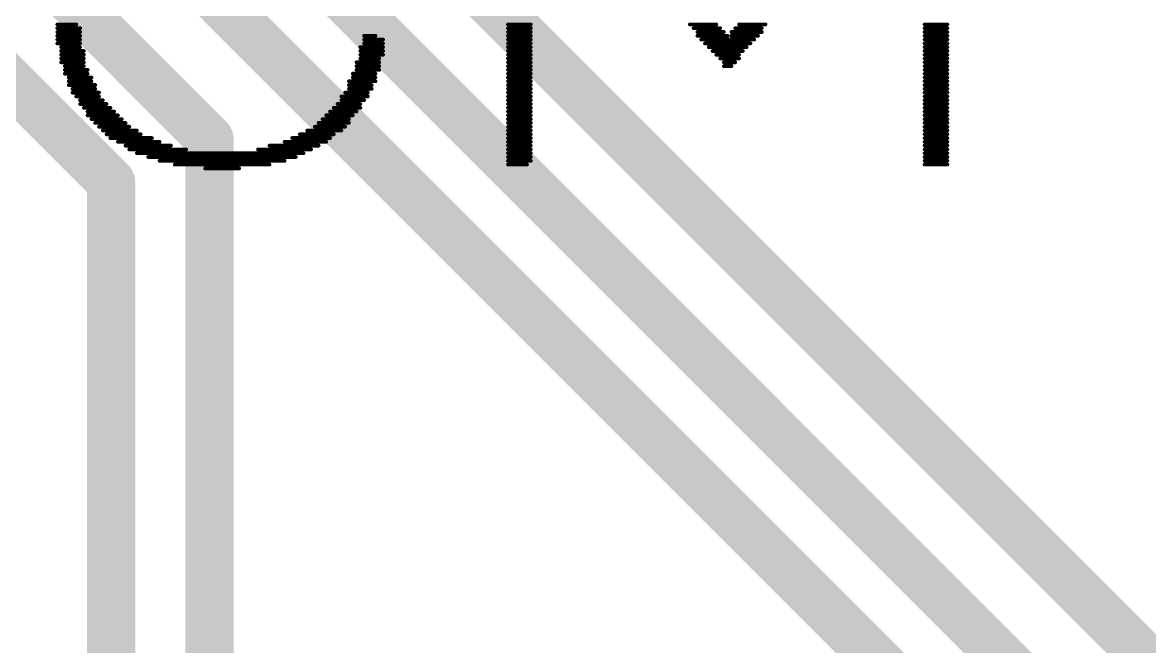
# Model space of a CAD drawing. Header units: millimetres. Extents: x 0 to 13.5, y -0.9 to 3.4.
# Drawn here: x 3.8127 to 4.0463, y 2.4355 to 2.5648 of the extents above; entities that cross this region are included whole.
import ezdxf

# ---------------------------------------------------------------- set-up
doc = ezdxf.new("R2010")
doc.units = ezdxf.units.MM
doc.header["$MEASUREMENT"] = 0
doc.layers.add('BottomLayer', color=5, linetype='Continuous')
doc.layers.add('TopOverlay', color=2, linetype='Continuous')

msp = doc.modelspace()

# ---------------------------------------------------------------- linework, layer by layer
at = {"layer": 'BottomLayer', "const_width": 0.01}
for points in [[(3.7227, 2.6998), (4.0379, 2.3846)], [(3.7818, 2.6968), (4.0813, 2.3973)], [(3.70306, 2.68904), (3.8514, 2.5407)], [(3.7617, 2.6873), (4.0629, 2.3861)], [(3.68414, 2.67866), (3.831, 2.5318)], [(3.8514, 2.25495), (3.8514, 2.5407)], [(3.831, 2.23434), (3.831, 2.5318)]]:
    msp.add_lwpolyline(points, dxfattribs=at)
at = {"layer": 'BottomLayer', "const_width": 0.005}
for points in [[(3.8489, 2.5407, 1), (3.8539, 2.5407, 1)], [(3.8489, 2.5407, 1), (3.8539, 2.5407, 1)], [(3.8285, 2.5318, 1), (3.8335, 2.5318, 1)], [(3.8285, 2.5318, 1), (3.8335, 2.5318, 1)]]:
    msp.add_lwpolyline(points, format="xyb", close=True, dxfattribs=at)
at = {"layer": 'TopOverlay', "const_width": 0.000785}
for points in [[(3.81987, 2.56445), (3.82379, 2.56445)], [(3.81987, 2.56366), (3.82458, 2.56366)], [(3.81987, 2.56288), (3.82458, 2.56288)], [(3.91329, 2.56445), (3.918, 2.56445)], [(3.91329, 2.56366), (3.918, 2.56366)], [(3.91329, 2.56288), (3.918, 2.56288)], [(3.95097, 2.56445), (3.95647, 2.56445)], [(3.95176, 2.56366), (3.95725, 2.56366)], [(3.95254, 2.56288), (3.95804, 2.56288)], [(3.95961, 2.56288), (3.96589, 2.56288)], [(3.96039, 2.56366), (3.96589, 2.56366)], [(3.96118, 2.56445), (3.96667, 2.56445)], [(3.99964, 2.56445), (4.00436, 2.56445)], [(3.99964, 2.56366), (4.00436, 2.56366)], [(3.99964, 2.56288), (4.00436, 2.56288)], [(3.81987, 2.56209), (3.82458, 2.56209)], [(3.81987, 2.56131), (3.82458, 2.56131)], [(3.81987, 2.56052), (3.82458, 2.56052)], [(3.88346, 2.56209), (3.88581, 2.56209)], [(3.88346, 2.56131), (3.88738, 2.56131)], [(3.88346, 2.56052), (3.88738, 2.56052)], [(3.91329, 2.56209), (3.918, 2.56209)], [(3.91329, 2.56131), (3.918, 2.56131)], [(3.91329, 2.56052), (3.918, 2.56052)], [(3.95254, 2.56209), (3.95882, 2.56209)], [(3.95333, 2.56131), (3.96432, 2.56131)], [(3.95411, 2.56052), (3.96353, 2.56052)], [(3.95961, 2.56209), (3.9651, 2.56209)], [(3.99964, 2.56209), (4.00436, 2.56209)], [(3.99964, 2.56131), (4.00436, 2.56131)], [(3.99964, 2.56052), (4.00436, 2.56052)], [(3.82065, 2.55974), (3.82458, 2.55974)], [(3.82065, 2.55895), (3.82536, 2.55895)], [(3.82065, 2.55817), (3.82536, 2.55817)], [(3.88267, 2.55974), (3.88738, 2.55974)], [(3.88267, 2.55895), (3.88738, 2.55895)], [(3.88267, 2.55817), (3.88738, 2.55817)], [(3.91329, 2.55974), (3.918, 2.55974)], [(3.91329, 2.55895), (3.918, 2.55895)], [(3.91329, 2.55817), (3.918, 2.55817)], [(3.9549, 2.55974), (3.96275, 2.55974)], [(3.95568, 2.55895), (3.96196, 2.55895)], [(3.95647, 2.55817), (3.96118, 2.55817)], [(3.99964, 2.55974), (4.00436, 2.55974)], [(3.99964, 2.55895), (4.00436, 2.55895)], [(3.99964, 2.55817), (4.00436, 2.55817)], [(3.82065, 2.55738), (3.82536, 2.55738)], [(3.82065, 2.5566), (3.82536, 2.5566)], [(3.82144, 2.55581), (3.82536, 2.55581)], [(3.88189, 2.5566), (3.8866, 2.5566)], [(3.88189, 2.55581), (3.8866, 2.55581)], [(3.88267, 2.55738), (3.8866, 2.55738)], [(3.91329, 2.55738), (3.918, 2.55738)], [(3.91329, 2.5566), (3.918, 2.5566)], [(3.91329, 2.55581), (3.918, 2.55581)], [(3.95725, 2.55738), (3.96118, 2.55738)], [(3.95804, 2.5566), (3.96039, 2.5566)], [(3.95804, 2.55581), (3.95961, 2.55581)], [(3.99964, 2.55738), (4.00436, 2.55738)], [(3.99964, 2.5566), (4.00436, 2.5566)], [(3.99964, 2.55581), (4.00436, 2.55581)], [(3.82144, 2.55503), (3.82615, 2.55503)], [(3.82144, 2.55424), (3.82615, 2.55424)], [(3.82222, 2.55346), (3.82693, 2.55346)], [(3.8811, 2.55424), (3.88581, 2.55424)], [(3.8811, 2.55346), (3.88581, 2.55346)], [(3.88189, 2.55503), (3.8866, 2.55503)], [(3.91329, 2.55503), (3.918, 2.55503)], [(3.91329, 2.55424), (3.918, 2.55424)], [(3.91329, 2.55346), (3.918, 2.55346)], [(3.99964, 2.55503), (4.00436, 2.55503)], [(3.99964, 2.55424), (4.00436, 2.55424)], [(3.99964, 2.55346), (4.00436, 2.55346)], [(3.82222, 2.55267), (3.82693, 2.55267)], [(3.82222, 2.55189), (3.82772, 2.55189)], [(3.82301, 2.5511), (3.82772, 2.5511)], [(3.88032, 2.55267), (3.88581, 2.55267)], [(3.88032, 2.55189), (3.88503, 2.55189)], [(3.88032, 2.5511), (3.88503, 2.5511)], [(3.91329, 2.55267), (3.918, 2.55267)], [(3.91329, 2.55189), (3.918, 2.55189)], [(3.91329, 2.5511), (3.918, 2.5511)], [(3.99964, 2.55267), (4.00436, 2.55267)], [(3.99964, 2.55189), (4.00436, 2.55189)], [(3.99964, 2.5511), (4.00436, 2.5511)], [(3.82301, 2.55032), (3.8285, 2.55032)], [(3.82379, 2.54953), (3.8285, 2.54953)], [(3.82458, 2.54875), (3.82929, 2.54875)], [(3.87875, 2.54953), (3.88424, 2.54953)], [(3.87875, 2.54875), (3.88346, 2.54875)], [(3.87953, 2.55032), (3.88424, 2.55032)], [(3.91329, 2.55032), (3.918, 2.55032)], [(3.91329, 2.54953), (3.918, 2.54953)], [(3.91329, 2.54875), (3.918, 2.54875)], [(3.99964, 2.55032), (4.00436, 2.55032)], [(3.99964, 2.54953), (4.00436, 2.54953)], [(3.99964, 2.54875), (4.00436, 2.54875)], [(3.82458, 2.54796), (3.83007, 2.54796)], [(3.82536, 2.54718), (3.83086, 2.54718)], [(3.82615, 2.54639), (3.83165, 2.54639)], [(3.87639, 2.54639), (3.88189, 2.54639)], [(3.87718, 2.54718), (3.88267, 2.54718)], [(3.87796, 2.54796), (3.88267, 2.54796)], [(3.91329, 2.54796), (3.918, 2.54796)], [(3.91329, 2.54718), (3.918, 2.54718)], [(3.91329, 2.54639), (3.918, 2.54639)], [(3.99964, 2.54796), (4.00436, 2.54796)], [(3.99964, 2.54718), (4.00436, 2.54718)], [(3.99964, 2.54639), (4.00436, 2.54639)], [(3.82615, 2.54561), (3.83243, 2.54561)], [(3.82693, 2.54482), (3.83322, 2.54482)], [(3.82772, 2.54404), (3.834, 2.54404)], [(3.87404, 2.54404), (3.88032, 2.54404)], [(3.87482, 2.54482), (3.88032, 2.54482)], [(3.87561, 2.54561), (3.8811, 2.54561)], [(3.91329, 2.54561), (3.918, 2.54561)], [(3.91329, 2.54482), (3.918, 2.54482)], [(3.91329, 2.54404), (3.918, 2.54404)], [(3.99964, 2.54561), (4.00436, 2.54561)], [(3.99964, 2.54482), (4.00436, 2.54482)], [(3.99964, 2.54404), (4.00436, 2.54404)], [(3.8285, 2.54325), (3.83479, 2.54325)], [(3.82929, 2.54247), (3.83636, 2.54247)], [(3.83007, 2.54168), (3.83714, 2.54168)], [(3.87011, 2.54168), (3.87718, 2.54168)], [(3.87168, 2.54247), (3.87875, 2.54247)], [(3.87325, 2.54325), (3.87953, 2.54325)], [(3.91329, 2.54325), (3.918, 2.54325)], [(3.91329, 2.54247), (3.918, 2.54247)], [(3.91329, 2.54168), (3.918, 2.54168)], [(3.99964, 2.54325), (4.00436, 2.54325)], [(3.99964, 2.54247), (4.00436, 2.54247)], [(3.99964, 2.54168), (4.00436, 2.54168)], [(3.83086, 2.5409), (3.8395, 2.5409)], [(3.83243, 2.54011), (3.84107, 2.54011)], [(3.834, 2.53933), (3.84342, 2.53933)], [(3.86383, 2.53933), (3.87404, 2.53933)], [(3.86697, 2.54011), (3.87561, 2.54011)], [(3.86854, 2.5409), (3.87639, 2.5409)], [(3.91329, 2.5409), (3.918, 2.5409)], [(3.91329, 2.54011), (3.918, 2.54011)], [(3.91329, 2.53933), (3.918, 2.53933)], [(3.99964, 2.5409), (4.00436, 2.5409)], [(3.99964, 2.54011), (4.00436, 2.54011)], [(3.99964, 2.53933), (4.00436, 2.53933)], [(3.83479, 2.53854), (3.84656, 2.53854)], [(3.83636, 2.53776), (3.8709, 2.53776)], [(3.83871, 2.53697), (3.86933, 2.53697)], [(3.86148, 2.53854), (3.87247, 2.53854)], [(3.91329, 2.53854), (3.918, 2.53854)], [(3.91329, 2.53776), (3.918, 2.53776)], [(3.91329, 2.53697), (3.918, 2.53697)], [(3.99964, 2.53854), (4.00436, 2.53854)], [(3.99964, 2.53776), (4.00436, 2.53776)], [(3.99964, 2.53697), (4.00436, 2.53697)], [(3.84107, 2.53619), (3.86697, 2.53619)], [(3.84421, 2.5354), (3.86383, 2.5354)], [(3.85049, 2.53462), (3.85755, 2.53462)], [(3.91329, 2.53619), (3.918, 2.53619)], [(3.91329, 2.5354), (3.91722, 2.5354)], [(3.99964, 2.53619), (4.00436, 2.53619)], [(3.99964, 2.5354), (4.00436, 2.5354)]]:
    msp.add_lwpolyline(points, dxfattribs=at)
at = {"layer": 'TopOverlay', "const_width": 0.000392}
for points in [[(3.81967, 2.56445, 1), (3.82007, 2.56445, 1)], [(3.81967, 2.56366, 1), (3.82007, 2.56366, 1)], [(3.81967, 2.56288, 1), (3.82007, 2.56288, 1)], [(3.8236, 2.56445, 1), (3.82399, 2.56445, 1)], [(3.82438, 2.56366, 1), (3.82478, 2.56366, 1)], [(3.82438, 2.56288, 1), (3.82478, 2.56288, 1)], [(3.91309, 2.56445, 1), (3.91349, 2.56445, 1)], [(3.91309, 2.56366, 1), (3.91349, 2.56366, 1)], [(3.91309, 2.56288, 1), (3.91349, 2.56288, 1)], [(3.9178, 2.56445, 1), (3.9182, 2.56445, 1)], [(3.9178, 2.56366, 1), (3.9182, 2.56366, 1)], [(3.9178, 2.56288, 1), (3.9182, 2.56288, 1)], [(3.95078, 2.56445, 1), (3.95117, 2.56445, 1)], [(3.95156, 2.56366, 1), (3.95195, 2.56366, 1)], [(3.95235, 2.56288, 1), (3.95274, 2.56288, 1)], [(3.95627, 2.56445, 1), (3.95666, 2.56445, 1)], [(3.95706, 2.56366, 1), (3.95745, 2.56366, 1)], [(3.95784, 2.56288, 1), (3.95823, 2.56288, 1)], [(3.95941, 2.56288, 1), (3.9598, 2.56288, 1)], [(3.9602, 2.56366, 1), (3.96059, 2.56366, 1)], [(3.96098, 2.56445, 1), (3.96137, 2.56445, 1)], [(3.96569, 2.56366, 1), (3.96608, 2.56366, 1)], [(3.96569, 2.56288, 1), (3.96608, 2.56288, 1)], [(3.96648, 2.56445, 1), (3.96687, 2.56445, 1)], [(3.99945, 2.56445, 1), (3.99984, 2.56445, 1)], [(3.99945, 2.56366, 1), (3.99984, 2.56366, 1)], [(3.99945, 2.56288, 1), (3.99984, 2.56288, 1)], [(4.00416, 2.56445, 1), (4.00455, 2.56445, 1)], [(4.00416, 2.56366, 1), (4.00455, 2.56366, 1)], [(4.00416, 2.56288, 1), (4.00455, 2.56288, 1)], [(3.81967, 2.56209, 1), (3.82007, 2.56209, 1)], [(3.81967, 2.56131, 1), (3.82007, 2.56131, 1)], [(3.81967, 2.56052, 1), (3.82007, 2.56052, 1)], [(3.82438, 2.56209, 1), (3.82478, 2.56209, 1)], [(3.82438, 2.56131, 1), (3.82478, 2.56131, 1)], [(3.82438, 2.56052, 1), (3.82478, 2.56052, 1)], [(3.88326, 2.56209, 1), (3.88365, 2.56209, 1)], [(3.88326, 2.56131, 1), (3.88365, 2.56131, 1)], [(3.88326, 2.56052, 1), (3.88365, 2.56052, 1)], [(3.88562, 2.56209, 1), (3.88601, 2.56209, 1)], [(3.88719, 2.56131, 1), (3.88758, 2.56131, 1)], [(3.88719, 2.56052, 1), (3.88758, 2.56052, 1)], [(3.91309, 2.56209, 1), (3.91349, 2.56209, 1)], [(3.91309, 2.56131, 1), (3.91349, 2.56131, 1)], [(3.91309, 2.56052, 1), (3.91349, 2.56052, 1)], [(3.9178, 2.56209, 1), (3.9182, 2.56209, 1)], [(3.9178, 2.56131, 1), (3.9182, 2.56131, 1)], [(3.9178, 2.56052, 1), (3.9182, 2.56052, 1)], [(3.95235, 2.56209, 1), (3.95274, 2.56209, 1)], [(3.95313, 2.56131, 1), (3.95352, 2.56131, 1)], [(3.95392, 2.56052, 1), (3.95431, 2.56052, 1)], [(3.95863, 2.56209, 1), (3.95902, 2.56209, 1)], [(3.95941, 2.56209, 1), (3.9598, 2.56209, 1)], [(3.96334, 2.56052, 1), (3.96373, 2.56052, 1)], [(3.96412, 2.56131, 1), (3.96451, 2.56131, 1)], [(3.96491, 2.56209, 1), (3.9653, 2.56209, 1)], [(3.99945, 2.56209, 1), (3.99984, 2.56209, 1)], [(3.99945, 2.56131, 1), (3.99984, 2.56131, 1)], [(3.99945, 2.56052, 1), (3.99984, 2.56052, 1)], [(4.00416, 2.56209, 1), (4.00455, 2.56209, 1)], [(4.00416, 2.56131, 1), (4.00455, 2.56131, 1)], [(4.00416, 2.56052, 1), (4.00455, 2.56052, 1)], [(3.82046, 2.55974, 1), (3.82085, 2.55974, 1)], [(3.82046, 2.55895, 1), (3.82085, 2.55895, 1)], [(3.82046, 2.55817, 1), (3.82085, 2.55817, 1)], [(3.82438, 2.55974, 1), (3.82478, 2.55974, 1)], [(3.82517, 2.55895, 1), (3.82556, 2.55895, 1)], [(3.82517, 2.55817, 1), (3.82556, 2.55817, 1)], [(3.88248, 2.55974, 1), (3.88287, 2.55974, 1)], [(3.88248, 2.55895, 1), (3.88287, 2.55895, 1)], [(3.88248, 2.55817, 1), (3.88287, 2.55817, 1)], [(3.88719, 2.55974, 1), (3.88758, 2.55974, 1)], [(3.88719, 2.55895, 1), (3.88758, 2.55895, 1)], [(3.88719, 2.55817, 1), (3.88758, 2.55817, 1)], [(3.91309, 2.55974, 1), (3.91349, 2.55974, 1)], [(3.91309, 2.55895, 1), (3.91349, 2.55895, 1)], [(3.91309, 2.55817, 1), (3.91349, 2.55817, 1)], [(3.9178, 2.55974, 1), (3.9182, 2.55974, 1)], [(3.9178, 2.55895, 1), (3.9182, 2.55895, 1)], [(3.9178, 2.55817, 1), (3.9182, 2.55817, 1)], [(3.9547, 2.55974, 1), (3.95509, 2.55974, 1)], [(3.95549, 2.55895, 1), (3.95588, 2.55895, 1)], [(3.95627, 2.55817, 1), (3.95666, 2.55817, 1)], [(3.96098, 2.55817, 1), (3.96137, 2.55817, 1)], [(3.96177, 2.55895, 1), (3.96216, 2.55895, 1)], [(3.96255, 2.55974, 1), (3.96294, 2.55974, 1)], [(3.99945, 2.55974, 1), (3.99984, 2.55974, 1)], [(3.99945, 2.55895, 1), (3.99984, 2.55895, 1)], [(3.99945, 2.55817, 1), (3.99984, 2.55817, 1)], [(4.00416, 2.55974, 1), (4.00455, 2.55974, 1)], [(4.00416, 2.55895, 1), (4.00455, 2.55895, 1)], [(4.00416, 2.55817, 1), (4.00455, 2.55817, 1)], [(3.82046, 2.55738, 1), (3.82085, 2.55738, 1)], [(3.82046, 2.5566, 1), (3.82085, 2.5566, 1)], [(3.82124, 2.55581, 1), (3.82164, 2.55581, 1)], [(3.82517, 2.55738, 1), (3.82556, 2.55738, 1)], [(3.82517, 2.5566, 1), (3.82556, 2.5566, 1)], [(3.82517, 2.55581, 1), (3.82556, 2.55581, 1)], [(3.88169, 2.5566, 1), (3.88208, 2.5566, 1)], [(3.88169, 2.55581, 1), (3.88208, 2.55581, 1)], [(3.88248, 2.55738, 1), (3.88287, 2.55738, 1)], [(3.8864, 2.55738, 1), (3.88679, 2.55738, 1)], [(3.8864, 2.5566, 1), (3.88679, 2.5566, 1)], [(3.8864, 2.55581, 1), (3.88679, 2.55581, 1)], [(3.91309, 2.55738, 1), (3.91349, 2.55738, 1)], [(3.91309, 2.5566, 1), (3.91349, 2.5566, 1)], [(3.91309, 2.55581, 1), (3.91349, 2.55581, 1)], [(3.9178, 2.55738, 1), (3.9182, 2.55738, 1)], [(3.9178, 2.5566, 1), (3.9182, 2.5566, 1)], [(3.9178, 2.55581, 1), (3.9182, 2.55581, 1)], [(3.95706, 2.55738, 1), (3.95745, 2.55738, 1)], [(3.95784, 2.5566, 1), (3.95823, 2.5566, 1)], [(3.95784, 2.55581, 1), (3.95823, 2.55581, 1)], [(3.95941, 2.55581, 1), (3.9598, 2.55581, 1)], [(3.9602, 2.5566, 1), (3.96059, 2.5566, 1)], [(3.96098, 2.55738, 1), (3.96137, 2.55738, 1)], [(3.99945, 2.55738, 1), (3.99984, 2.55738, 1)], [(3.99945, 2.5566, 1), (3.99984, 2.5566, 1)], [(3.99945, 2.55581, 1), (3.99984, 2.55581, 1)], [(4.00416, 2.55738, 1), (4.00455, 2.55738, 1)], [(4.00416, 2.5566, 1), (4.00455, 2.5566, 1)], [(4.00416, 2.55581, 1), (4.00455, 2.55581, 1)], [(3.82124, 2.55503, 1), (3.82164, 2.55503, 1)], [(3.82124, 2.55424, 1), (3.82164, 2.55424, 1)], [(3.82203, 2.55346, 1), (3.82242, 2.55346, 1)], [(3.82595, 2.55503, 1), (3.82635, 2.55503, 1)], [(3.82595, 2.55424, 1), (3.82635, 2.55424, 1)], [(3.82674, 2.55346, 1), (3.82713, 2.55346, 1)], [(3.88091, 2.55424, 1), (3.8813, 2.55424, 1)], [(3.88091, 2.55346, 1), (3.8813, 2.55346, 1)], [(3.88169, 2.55503, 1), (3.88208, 2.55503, 1)], [(3.88562, 2.55424, 1), (3.88601, 2.55424, 1)], [(3.88562, 2.55346, 1), (3.88601, 2.55346, 1)], [(3.8864, 2.55503, 1), (3.88679, 2.55503, 1)], [(3.91309, 2.55503, 1), (3.91349, 2.55503, 1)], [(3.91309, 2.55424, 1), (3.91349, 2.55424, 1)], [(3.91309, 2.55346, 1), (3.91349, 2.55346, 1)], [(3.9178, 2.55503, 1), (3.9182, 2.55503, 1)], [(3.9178, 2.55424, 1), (3.9182, 2.55424, 1)], [(3.9178, 2.55346, 1), (3.9182, 2.55346, 1)], [(3.99945, 2.55503, 1), (3.99984, 2.55503, 1)], [(3.99945, 2.55424, 1), (3.99984, 2.55424, 1)], [(3.99945, 2.55346, 1), (3.99984, 2.55346, 1)], [(4.00416, 2.55503, 1), (4.00455, 2.55503, 1)], [(4.00416, 2.55424, 1), (4.00455, 2.55424, 1)], [(4.00416, 2.55346, 1), (4.00455, 2.55346, 1)], [(3.82203, 2.55267, 1), (3.82242, 2.55267, 1)], [(3.82203, 2.55189, 1), (3.82242, 2.55189, 1)], [(3.82281, 2.5511, 1), (3.82321, 2.5511, 1)], [(3.82674, 2.55267, 1), (3.82713, 2.55267, 1)], [(3.82752, 2.55189, 1), (3.82792, 2.55189, 1)], [(3.82752, 2.5511, 1), (3.82792, 2.5511, 1)], [(3.88012, 2.55267, 1), (3.88051, 2.55267, 1)], [(3.88012, 2.55189, 1), (3.88051, 2.55189, 1)], [(3.88012, 2.5511, 1), (3.88051, 2.5511, 1)], [(3.88483, 2.55189, 1), (3.88522, 2.55189, 1)], [(3.88483, 2.5511, 1), (3.88522, 2.5511, 1)], [(3.88562, 2.55267, 1), (3.88601, 2.55267, 1)], [(3.91309, 2.55267, 1), (3.91349, 2.55267, 1)], [(3.91309, 2.55189, 1), (3.91349, 2.55189, 1)], [(3.91309, 2.5511, 1), (3.91349, 2.5511, 1)], [(3.9178, 2.55267, 1), (3.9182, 2.55267, 1)], [(3.9178, 2.55189, 1), (3.9182, 2.55189, 1)], [(3.9178, 2.5511, 1), (3.9182, 2.5511, 1)], [(3.99945, 2.55267, 1), (3.99984, 2.55267, 1)], [(3.99945, 2.55189, 1), (3.99984, 2.55189, 1)], [(3.99945, 2.5511, 1), (3.99984, 2.5511, 1)], [(4.00416, 2.55267, 1), (4.00455, 2.55267, 1)], [(4.00416, 2.55189, 1), (4.00455, 2.55189, 1)], [(4.00416, 2.5511, 1), (4.00455, 2.5511, 1)], [(3.82281, 2.55032, 1), (3.82321, 2.55032, 1)], [(3.8236, 2.54953, 1), (3.82399, 2.54953, 1)], [(3.82438, 2.54875, 1), (3.82478, 2.54875, 1)], [(3.82831, 2.55032, 1), (3.8287, 2.55032, 1)], [(3.82831, 2.54953, 1), (3.8287, 2.54953, 1)], [(3.82909, 2.54875, 1), (3.82949, 2.54875, 1)], [(3.87855, 2.54953, 1), (3.87894, 2.54953, 1)], [(3.87855, 2.54875, 1), (3.87894, 2.54875, 1)], [(3.87934, 2.55032, 1), (3.87973, 2.55032, 1)], [(3.88326, 2.54875, 1), (3.88365, 2.54875, 1)], [(3.88405, 2.55032, 1), (3.88444, 2.55032, 1)], [(3.88405, 2.54953, 1), (3.88444, 2.54953, 1)], [(3.91309, 2.55032, 1), (3.91349, 2.55032, 1)], [(3.91309, 2.54953, 1), (3.91349, 2.54953, 1)], [(3.91309, 2.54875, 1), (3.91349, 2.54875, 1)], [(3.9178, 2.55032, 1), (3.9182, 2.55032, 1)], [(3.9178, 2.54953, 1), (3.9182, 2.54953, 1)], [(3.9178, 2.54875, 1), (3.9182, 2.54875, 1)], [(3.99945, 2.55032, 1), (3.99984, 2.55032, 1)], [(3.99945, 2.54953, 1), (3.99984, 2.54953, 1)], [(3.99945, 2.54875, 1), (3.99984, 2.54875, 1)], [(4.00416, 2.55032, 1), (4.00455, 2.55032, 1)], [(4.00416, 2.54953, 1), (4.00455, 2.54953, 1)], [(4.00416, 2.54875, 1), (4.00455, 2.54875, 1)], [(3.82438, 2.54796, 1), (3.82478, 2.54796, 1)], [(3.82517, 2.54718, 1), (3.82556, 2.54718, 1)], [(3.82595, 2.54639, 1), (3.82635, 2.54639, 1)], [(3.82988, 2.54796, 1), (3.83027, 2.54796, 1)], [(3.83066, 2.54718, 1), (3.83106, 2.54718, 1)], [(3.83145, 2.54639, 1), (3.83184, 2.54639, 1)], [(3.8762, 2.54639, 1), (3.87659, 2.54639, 1)], [(3.87698, 2.54718, 1), (3.87737, 2.54718, 1)], [(3.87777, 2.54796, 1), (3.87816, 2.54796, 1)], [(3.88169, 2.54639, 1), (3.88208, 2.54639, 1)], [(3.88248, 2.54796, 1), (3.88287, 2.54796, 1)], [(3.88248, 2.54718, 1), (3.88287, 2.54718, 1)], [(3.91309, 2.54796, 1), (3.91349, 2.54796, 1)], [(3.91309, 2.54718, 1), (3.91349, 2.54718, 1)], [(3.91309, 2.54639, 1), (3.91349, 2.54639, 1)], [(3.9178, 2.54796, 1), (3.9182, 2.54796, 1)], [(3.9178, 2.54718, 1), (3.9182, 2.54718, 1)], [(3.9178, 2.54639, 1), (3.9182, 2.54639, 1)], [(3.99945, 2.54796, 1), (3.99984, 2.54796, 1)], [(3.99945, 2.54718, 1), (3.99984, 2.54718, 1)], [(3.99945, 2.54639, 1), (3.99984, 2.54639, 1)], [(4.00416, 2.54796, 1), (4.00455, 2.54796, 1)], [(4.00416, 2.54718, 1), (4.00455, 2.54718, 1)], [(4.00416, 2.54639, 1), (4.00455, 2.54639, 1)], [(3.82595, 2.54561, 1), (3.82635, 2.54561, 1)], [(3.82674, 2.54482, 1), (3.82713, 2.54482, 1)], [(3.82752, 2.54404, 1), (3.82792, 2.54404, 1)], [(3.83223, 2.54561, 1), (3.83263, 2.54561, 1)], [(3.83302, 2.54482, 1), (3.83341, 2.54482, 1)], [(3.8338, 2.54404, 1), (3.8342, 2.54404, 1)], [(3.87384, 2.54404, 1), (3.87423, 2.54404, 1)], [(3.87463, 2.54482, 1), (3.87502, 2.54482, 1)], [(3.87541, 2.54561, 1), (3.8758, 2.54561, 1)], [(3.88012, 2.54482, 1), (3.88051, 2.54482, 1)], [(3.88012, 2.54404, 1), (3.88051, 2.54404, 1)], [(3.88091, 2.54561, 1), (3.8813, 2.54561, 1)], [(3.91309, 2.54561, 1), (3.91349, 2.54561, 1)], [(3.91309, 2.54482, 1), (3.91349, 2.54482, 1)], [(3.91309, 2.54404, 1), (3.91349, 2.54404, 1)], [(3.9178, 2.54561, 1), (3.9182, 2.54561, 1)], [(3.9178, 2.54482, 1), (3.9182, 2.54482, 1)], [(3.9178, 2.54404, 1), (3.9182, 2.54404, 1)], [(3.99945, 2.54561, 1), (3.99984, 2.54561, 1)], [(3.99945, 2.54482, 1), (3.99984, 2.54482, 1)], [(3.99945, 2.54404, 1), (3.99984, 2.54404, 1)], [(4.00416, 2.54561, 1), (4.00455, 2.54561, 1)], [(4.00416, 2.54482, 1), (4.00455, 2.54482, 1)], [(4.00416, 2.54404, 1), (4.00455, 2.54404, 1)], [(3.82831, 2.54325, 1), (3.8287, 2.54325, 1)], [(3.82909, 2.54247, 1), (3.82949, 2.54247, 1)], [(3.82988, 2.54168, 1), (3.83027, 2.54168, 1)], [(3.83459, 2.54325, 1), (3.83498, 2.54325, 1)], [(3.83616, 2.54247, 1), (3.83655, 2.54247, 1)], [(3.83694, 2.54168, 1), (3.83734, 2.54168, 1)], [(3.86992, 2.54168, 1), (3.87031, 2.54168, 1)], [(3.87149, 2.54247, 1), (3.87188, 2.54247, 1)], [(3.87306, 2.54325, 1), (3.87345, 2.54325, 1)], [(3.87698, 2.54168, 1), (3.87737, 2.54168, 1)], [(3.87855, 2.54247, 1), (3.87894, 2.54247, 1)], [(3.87934, 2.54325, 1), (3.87973, 2.54325, 1)], [(3.91309, 2.54325, 1), (3.91349, 2.54325, 1)], [(3.91309, 2.54247, 1), (3.91349, 2.54247, 1)], [(3.91309, 2.54168, 1), (3.91349, 2.54168, 1)], [(3.9178, 2.54325, 1), (3.9182, 2.54325, 1)], [(3.9178, 2.54247, 1), (3.9182, 2.54247, 1)], [(3.9178, 2.54168, 1), (3.9182, 2.54168, 1)], [(3.99945, 2.54325, 1), (3.99984, 2.54325, 1)], [(3.99945, 2.54247, 1), (3.99984, 2.54247, 1)], [(3.99945, 2.54168, 1), (3.99984, 2.54168, 1)], [(4.00416, 2.54325, 1), (4.00455, 2.54325, 1)], [(4.00416, 2.54247, 1), (4.00455, 2.54247, 1)], [(4.00416, 2.54168, 1), (4.00455, 2.54168, 1)], [(3.83066, 2.5409, 1), (3.83106, 2.5409, 1)], [(3.83223, 2.54011, 1), (3.83263, 2.54011, 1)], [(3.8338, 2.53933, 1), (3.8342, 2.53933, 1)], [(3.8393, 2.5409, 1), (3.83969, 2.5409, 1)], [(3.84087, 2.54011, 1), (3.84126, 2.54011, 1)], [(3.84322, 2.53933, 1), (3.84362, 2.53933, 1)], [(3.86364, 2.53933, 1), (3.86403, 2.53933, 1)], [(3.86678, 2.54011, 1), (3.86717, 2.54011, 1)], [(3.86835, 2.5409, 1), (3.86874, 2.5409, 1)], [(3.87384, 2.53933, 1), (3.87423, 2.53933, 1)], [(3.87541, 2.54011, 1), (3.8758, 2.54011, 1)], [(3.8762, 2.5409, 1), (3.87659, 2.5409, 1)], [(3.91309, 2.5409, 1), (3.91349, 2.5409, 1)], [(3.91309, 2.54011, 1), (3.91349, 2.54011, 1)], [(3.91309, 2.53933, 1), (3.91349, 2.53933, 1)], [(3.9178, 2.5409, 1), (3.9182, 2.5409, 1)], [(3.9178, 2.54011, 1), (3.9182, 2.54011, 1)], [(3.9178, 2.53933, 1), (3.9182, 2.53933, 1)], [(3.99945, 2.5409, 1), (3.99984, 2.5409, 1)], [(3.99945, 2.54011, 1), (3.99984, 2.54011, 1)], [(3.99945, 2.53933, 1), (3.99984, 2.53933, 1)], [(4.00416, 2.5409, 1), (4.00455, 2.5409, 1)], [(4.00416, 2.54011, 1), (4.00455, 2.54011, 1)], [(4.00416, 2.53933, 1), (4.00455, 2.53933, 1)], [(3.83459, 2.53854, 1), (3.83498, 2.53854, 1)], [(3.83616, 2.53776, 1), (3.83655, 2.53776, 1)], [(3.83851, 2.53697, 1), (3.83891, 2.53697, 1)], [(3.84636, 2.53854, 1), (3.84676, 2.53854, 1)], [(3.86128, 2.53854, 1), (3.86167, 2.53854, 1)], [(3.86913, 2.53697, 1), (3.86952, 2.53697, 1)], [(3.8707, 2.53776, 1), (3.87109, 2.53776, 1)], [(3.87227, 2.53854, 1), (3.87266, 2.53854, 1)], [(3.91309, 2.53854, 1), (3.91349, 2.53854, 1)], [(3.91309, 2.53776, 1), (3.91349, 2.53776, 1)], [(3.91309, 2.53697, 1), (3.91349, 2.53697, 1)], [(3.9178, 2.53854, 1), (3.9182, 2.53854, 1)], [(3.9178, 2.53776, 1), (3.9182, 2.53776, 1)], [(3.9178, 2.53697, 1), (3.9182, 2.53697, 1)], [(3.99945, 2.53854, 1), (3.99984, 2.53854, 1)], [(3.99945, 2.53776, 1), (3.99984, 2.53776, 1)], [(3.99945, 2.53697, 1), (3.99984, 2.53697, 1)], [(4.00416, 2.53854, 1), (4.00455, 2.53854, 1)], [(4.00416, 2.53776, 1), (4.00455, 2.53776, 1)], [(4.00416, 2.53697, 1), (4.00455, 2.53697, 1)], [(3.84087, 2.53619, 1), (3.84126, 2.53619, 1)], [(3.84401, 2.5354, 1), (3.8444, 2.5354, 1)], [(3.85029, 2.53462, 1), (3.85068, 2.53462, 1)], [(3.85736, 2.53462, 1), (3.85775, 2.53462, 1)], [(3.86364, 2.5354, 1), (3.86403, 2.5354, 1)], [(3.86678, 2.53619, 1), (3.86717, 2.53619, 1)], [(3.91309, 2.53619, 1), (3.91349, 2.53619, 1)], [(3.91309, 2.5354, 1), (3.91349, 2.5354, 1)], [(3.91702, 2.5354, 1), (3.91741, 2.5354, 1)], [(3.9178, 2.53619, 1), (3.9182, 2.53619, 1)], [(3.99945, 2.53619, 1), (3.99984, 2.53619, 1)], [(3.99945, 2.5354, 1), (3.99984, 2.5354, 1)], [(4.00416, 2.53619, 1), (4.00455, 2.53619, 1)], [(4.00416, 2.5354, 1), (4.00455, 2.5354, 1)]]:
    msp.add_lwpolyline(points, format="xyb", close=True, dxfattribs=at)

doc.saveas('drawing.dxf')
